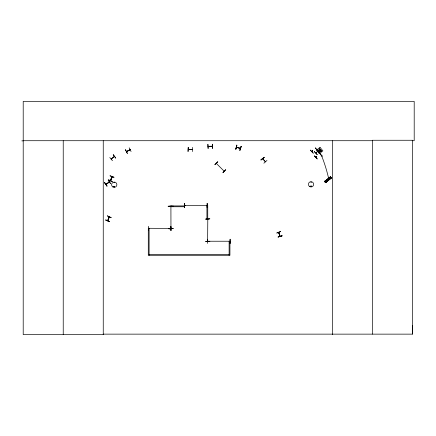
<?xml version="1.0" encoding="UTF-8"?>
<svg xmlns="http://www.w3.org/2000/svg" width="436" height="436" viewBox="0 0 436 436"><rect width="100%" height="100%" fill="white"/><g stroke="black" fill="none" stroke-linecap="round" stroke-linejoin="round"><path stroke-width="0.65" d="M412.162 140.714L414.2 140.714L414.2 101.403L23.206 101.403L23.206 334.597L103.31 334.597L103.256 334.14L412.461 334.14L412.521 325.708M111.158 159.026L114.341 156.404L111.267 159.145M126.38 151.494L126.914 151.434M106.041 184.374L109.371 182.014L105.959 184.406M319.899 150.856L319.937 150.447L319.534 150.409L319.49 150.818L318.411 150.687L319.626 148.878L321.419 151.074L318.411 150.687L319.937 150.447M170.912 206.353L170.956 228.578L170.956 228.159M171.135 228.535L171.114 228.17M207.65 219.095L207.634 219.548L207.825 219.123M114.019 182.542L114.445 182.428L114.069 182.646M113.872 186.652C115.186 185.414 113.987 188.172 113.981 186.39M113.965 186.652C114.712 185.796 114.379 187.496 114.009 186.717M311.244 182.221L310.824 182.106L311.277 182.166M279.934 236.377L278.659 232.41L279.967 236.317M110.679 180.58C115.169 169.904 108.291 185.093 110.749 180.204M111.91 177.169L111.899 176.651M112.047 176.803L110.586 180.597M262.641 158.748L265.361 161.849M107.616 220.676L109.158 216.856M207.798 219.095L207.819 219.472M126.533 151.603L130.097 149.804M110.417 180.455L111.867 176.7M328.848 179.316C328.063 180.275 328.297 178.21 328.848 179.316A78.469 34.264 81.7 0 0 321.872 156.486M240.307 148.436L236.399 147.303L240.361 148.404M235.789 149.199L236.955 145.199M241.195 146.403L239.855 150.355L241.217 146.409M239.882 150.36L241.048 146.36M265.475 161.729L262.723 158.617M112.363 181.529L108.537 179.866L112.368 181.512M113.998 177.196L110.095 175.746M107.73 220.774L109.283 216.97M107.801 220.725L109.338 216.926M109.512 221.739L105.735 219.967L109.518 221.722M216.469 163.244L216.474 163.505M311.397 186.477C311.097 184.897 310.258 187.208 311.309 186.543M105.872 184.292L109.283 181.965M148.474 228.437L148.85 228.246M208.13 146.267L208.593 146.267M211.836 146.245C214.267 146.076 206.201 146.376 208.55 146.409M185.191 205.498L184.744 205.52L185.109 205.52M207.04 205.498L206.577 205.503M229.968 241.397L229.123 241.408L229.123 255.294M188.265 149.401L188.766 149.592M279.836 236.012L280.114 236.258L278.795 232.361M212.245 146.403C204.838 146.387 208.533 146.436 211.923 146.431M148.883 228.448L148.496 228.257L148.938 228.29M170.727 228.448L148.289 228.279L148.289 255.294L229.93 255.294L229.935 241.413M192.434 149.592L188.352 149.379M192.374 149.559L188.265 149.543M236.437 147.139L240.443 148.278M217.804 161.794L214.806 164.694L217.744 161.734M224.18 171.217L216.321 163.391M225.734 169.724L222.861 172.743L225.717 169.702M311.92 151.227L312.536 150.611L312.819 150.9L312.209 151.51L311.92 151.227L312.536 150.649M316.503 152.099L315.893 152.709L316.176 152.998L316.792 152.382L316.503 152.099L316.749 152.382M315.931 156.993L316.503 156.42M316.176 157.238L316.749 156.666L316.503 156.377L315.893 156.993L316.176 157.282L316.792 156.666M260.962 159.881L264.238 157.292L260.946 159.865M261.082 160.017L264.2 157.249M266.979 160.432L263.884 163.217M207.798 219.515L207.798 219.139L207.629 241.321M112.493 160.72L109.801 157.538M320.231 149.613L319.555 150.164L320.144 150.883L321.419 151.074L320.433 150.66M320.144 150.883L318.596 150.91L319.626 148.878L318.596 150.91L319.337 151.537L320.814 150.333M321.163 155.87L321.97 155.211M321.752 156.584L322.558 155.925M324.602 181.447L330.597 176.896M324.804 181.703L330.652 176.962L324.864 181.774M324.88 181.796L330.766 177.109M324.951 181.877L325.218 182.21M325.283 182.297L331.186 177.621M325.36 182.384L331.224 177.67M325.42 182.461L331.278 177.735M325.452 182.504L331.333 177.806M325.518 182.586L331.409 177.899M310.906 186.03C310.666 187.142 311.68 185.894 311.048 186.025M108.226 180.068L110.51 183.561L108.21 180.079M109.038 182.199L109.027 182.183M125.464 149.706L127.361 153.412M130.091 149.597L129.743 149.935M130.179 149.766L126.467 151.635M131.073 151.515L129.198 147.793M126.544 151.624L130.004 149.619M280.631 231.521L276.751 233.047L280.626 231.505M278.768 232.889L278.659 232.464M282.092 235.876L278.07 236.999L282.097 235.898M278.081 237.026L282.032 235.702M229.603 241.19L229.979 241.233M208.146 148.425L207.885 144.256L208.086 148.425M212.545 148.398L212.495 144.229M207.258 203.34L207.264 207.509M206.931 205.372L206.931 219.264L207.743 219.264L207.743 205.372L184.815 205.52M206.62 205.356L207.04 205.356M171.326 206.037C159.974 206.599 182.717 206.075 168.945 206.25M184.51 207.514L184.69 203.345L184.532 207.514M148.458 226.279L148.431 230.448M171.026 230.442L170.781 226.279L171.01 230.442M148.894 228.431L148.562 228.459M168.945 228.649L173.114 228.595M207.656 239.222L207.672 243.386M230.197 239.222L230.203 243.386M208.13 241.228L207.71 241.233L229.935 241.233L229.603 241.402M205.639 241.479L209.809 241.451M205.645 241.648L209.809 241.604M21.8 140.877L23.206 140.872M23.206 140.714L372.442 140.714M192.429 147.39L192.461 151.554M188.308 149.401L192.429 149.401M149.101 254.488L229.123 254.488M318.411 150.687L321.419 151.074M192.341 149.379L191.949 149.592M110.041 175.888L113.938 177.359M105.714 220.017L109.583 221.553M207.727 241.391L207.809 240.999M325.103 181.916L325.327 181.703M320.051 149.761L320.634 150.48M319.828 151.139L319.245 150.42L318.749 150.823L319.337 151.537M318.089 151.02L319.114 152.278M315.386 147.886L321.659 155.461M315.299 147.962L321.474 155.614M329.932 177.283L330.799 178.373M329.534 177.605L330.401 178.689M328.935 178.079L329.801 179.163M328.406 178.504L329.273 179.588M327.807 178.978L328.673 180.063M325.245 181.022L326.117 182.112M324.891 181.016L326.09 182.428M104.635 182.706L107.125 186.047M125.437 149.717L127.339 153.428M230.023 239.222L230.05 243.386M212.343 144.229L212.37 148.398M207.084 203.345L207.111 207.509M170.798 226.279L170.858 230.448M412.461 334.14L412.461 140.261L372.442 140.261L372.442 334.14M332.417 140.714L332.417 334.597M149.101 228.279L149.101 255.294M103.25 140.714L103.25 334.597M63.231 140.714L63.231 334.597M236.759 145.144L235.849 149.216L236.759 145.144M107.381 215.885L111.158 217.662L107.381 215.885M310.356 150.131L313.239 153.14L310.356 150.131M314.329 151.614L317.212 154.622L314.329 151.614M314.329 155.897L317.212 158.906L314.329 155.897M113.24 154.704L115.709 158.066L113.24 154.704M320.013 147.346L316.514 150.202L319.365 153.695L322.863 150.845L320.013 147.346M330.461 176.722L324.58 181.42L325.583 182.673L331.464 177.97L330.461 176.722M104.684 182.673L106.962 186.167L104.673 182.679M209.803 218.85L205.639 219.106L209.803 218.85M173.114 228.568L168.945 228.824L173.114 228.568M188.265 147.39L188.052 151.554L188.205 147.39M184.679 205.928L170.792 205.928L170.792 206.74L184.679 206.74L184.679 205.928M309.729 186.608A2.638 2.638 0 0 0 313.68 184.33A2.638 2.638 0 0 0 309.729 182.046A2.638 2.638 0 0 0 309.729 186.608M112.929 186.99A2.638 2.638 0 0 0 116.881 184.706A2.638 2.638 0 0 0 112.929 182.422A2.638 2.638 0 0 0 112.929 186.99"/></g></svg>
